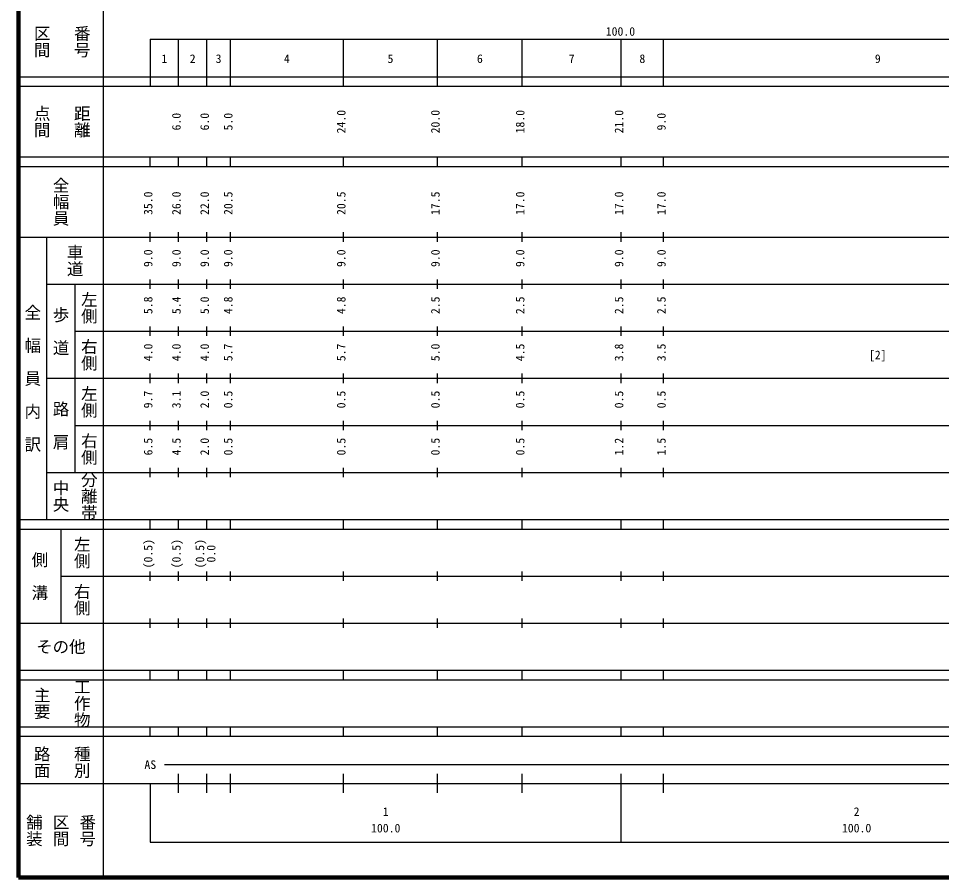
# Model space of a CAD drawing. Units: millimetres on the paper, enlarged 1000 times. Extents: x 40000 to 680000, y 20000 to 380000.
# Drawn here: x 40000 to 236040, y 20000 to 202409 of the extents above; entities that cross this region are included whole.
import ezdxf
from ezdxf.enums import TextEntityAlignment as Align

# ---------------------------------------------------------------- set-up
doc = ezdxf.new("R2010")
doc.units = ezdxf.units.MM
doc.header["$LTSCALE"] = 1000
doc.layers.add('M-TTL', color=2, linetype='Continuous', lineweight=140)
doc.layers.add('M-TTL-BAND', color=7, linetype='Continuous', lineweight=25)
doc.styles.add('@ＭＳ ゴシック', font='')
doc.styles.add('ＭＳ ゴシック', font='')
doc.styles.get('@ＭＳ ゴシック').set_extended_font_data('@MS Gothic')
doc.styles.get('ＭＳ ゴシック').set_extended_font_data('MS Gothic')

msp = doc.modelspace()

# ---------------------------------------------------------------- linework, layer by layer
at = {"layer": 'M-TTL'}
for p, q in [((40000, 380000), (40000, 20000)), ((40000, 20000), (680000, 20000))]:
    msp.add_line(p, q, dxfattribs=at)
at = {"layer": 'M-TTL-BAND'}
for p, q in [((58000, 370000), (58000, 20000)), ((68000, 198000), (579000, 198000)), ((68000, 198000), (68000, 188000)), ((74000, 188000), (74000, 198000)), ((80000, 188000), (80000, 198000)), ((85000, 188000), (85000, 198000)), ((109000, 188000), (109000, 198000)), ((129000, 188000), (129000, 198000)), ((147000, 188000), (147000, 198000)), ((168000, 188000), (168000, 198000)), ((177000, 188000), (177000, 198000)), ((40000, 190000), (579000, 190000)), ((40000, 188000), (579000, 188000)), ((40000, 173000), (579000, 173000)), ((68000, 171000), (68000, 173000)), ((74000, 171000), (74000, 173000)), ((80000, 171000), (80000, 173000)), ((85000, 171000), (85000, 173000)), ((109000, 171000), (109000, 173000)), ((129000, 171000), (129000, 173000)), ((147000, 171000), (147000, 173000)), ((168000, 171000), (168000, 173000)), ((177000, 171000), (177000, 173000)), ((40000, 171000), (579000, 171000)), ((68000, 155000), (68000, 157000)), ((74000, 155000), (74000, 157000)), ((80000, 155000), (80000, 157000)), ((85000, 155000), (85000, 157000)), ((109000, 155000), (109000, 157000)), ((129000, 155000), (129000, 157000)), ((147000, 155000), (147000, 157000)), ((168000, 155000), (168000, 157000)), ((177000, 155000), (177000, 157000)), ((40000, 156000), (579000, 156000)), ((46000, 96000), (46000, 156000)), ((46000, 146000), (579000, 146000)), ((52000, 146000), (52000, 106000)), ((68000, 145000), (68000, 147000)), ((74000, 145000), (74000, 147000)), ((80000, 145000), (80000, 147000)), ((85000, 145000), (85000, 147000)), ((109000, 145000), (109000, 147000)), ((129000, 145000), (129000, 147000)), ((147000, 145000), (147000, 147000)), ((168000, 145000), (168000, 147000)), ((177000, 145000), (177000, 147000)), ((52000, 136000), (579000, 136000)), ((68000, 135000), (68000, 137000)), ((74000, 135000), (74000, 137000)), ((80000, 135000), (80000, 137000)), ((85000, 135000), (85000, 137000)), ((109000, 135000), (109000, 137000)), ((129000, 135000), (129000, 137000)), ((147000, 135000), (147000, 137000)), ((168000, 135000), (168000, 137000)), ((177000, 135000), (177000, 137000)), ((46000, 126000), (579000, 126000)), ((68000, 125000), (68000, 127000)), ((74000, 125000), (74000, 127000)), ((80000, 125000), (80000, 127000)), ((85000, 125000), (85000, 127000)), ((109000, 125000), (109000, 127000)), ((129000, 125000), (129000, 127000)), ((147000, 125000), (147000, 127000)), ((168000, 125000), (168000, 127000)), ((177000, 125000), (177000, 127000)), ((52000, 116000), (579000, 116000)), ((68000, 115000), (68000, 117000)), ((74000, 115000), (74000, 117000)), ((80000, 115000), (80000, 117000)), ((85000, 115000), (85000, 117000)), ((109000, 115000), (109000, 117000)), ((129000, 115000), (129000, 117000)), ((147000, 115000), (147000, 117000)), ((168000, 115000), (168000, 117000)), ((177000, 115000), (177000, 117000)), ((46000, 106000), (579000, 106000)), ((68000, 105000), (68000, 107000)), ((74000, 105000), (74000, 107000)), ((80000, 105000), (80000, 107000)), ((85000, 105000), (85000, 107000)), ((109000, 105000), (109000, 107000)), ((129000, 105000), (129000, 107000)), ((147000, 105000), (147000, 107000)), ((168000, 105000), (168000, 107000)), ((177000, 105000), (177000, 107000)), ((40000, 96000), (579000, 96000)), ((68000, 94000), (68000, 96000)), ((74000, 94000), (74000, 96000)), ((80000, 94000), (80000, 96000)), ((85000, 94000), (85000, 96000)), ((109000, 94000), (109000, 96000)), ((129000, 94000), (129000, 96000)), ((147000, 94000), (147000, 96000)), ((168000, 94000), (168000, 96000)), ((177000, 94000), (177000, 96000)), ((40000, 94000), (579000, 94000)), ((49000, 94000), (49000, 74000)), ((68000, 83000), (68000, 85000)), ((74000, 83000), (74000, 85000)), ((80000, 83000), (80000, 85000)), ((85000, 83000), (85000, 85000)), ((109000, 83000), (109000, 85000)), ((129000, 83000), (129000, 85000)), ((147000, 83000), (147000, 85000)), ((168000, 83000), (168000, 85000)), ((177000, 83000), (177000, 85000)), ((49000, 84000), (579000, 84000)), ((68000, 73000), (68000, 75000)), ((74000, 73000), (74000, 75000)), ((80000, 73000), (80000, 75000)), ((85000, 73000), (85000, 75000)), ((109000, 73000), (109000, 75000)), ((129000, 73000), (129000, 75000)), ((147000, 73000), (147000, 75000)), ((168000, 73000), (168000, 75000)), ((177000, 73000), (177000, 75000)), ((40000, 74000), (579000, 74000)), ((40000, 64000), (579000, 64000)), ((68000, 62000), (68000, 64000)), ((74000, 62000), (74000, 64000)), ((80000, 62000), (80000, 64000)), ((85000, 62000), (85000, 64000)), ((109000, 62000), (109000, 64000)), ((129000, 62000), (129000, 64000)), ((147000, 62000), (147000, 64000)), ((168000, 62000), (168000, 64000)), ((177000, 62000), (177000, 64000)), ((40000, 62000), (579000, 62000)), ((40000, 52000), (579000, 52000)), ((68000, 50000), (68000, 52000)), ((74000, 50000), (74000, 52000)), ((80000, 50000), (80000, 52000)), ((85000, 50000), (85000, 52000)), ((109000, 50000), (109000, 52000)), ((129000, 50000), (129000, 52000)), ((147000, 50000), (147000, 52000)), ((168000, 50000), (168000, 52000)), ((177000, 50000), (177000, 52000)), ((40000, 50000), (579000, 50000)), ((71000, 44000), (371000, 44000)), ((74000, 38000), (74000, 42000)), ((80000, 38000), (80000, 42000)), ((85000, 38000), (85000, 42000)), ((109000, 38000), (109000, 42000)), ((129000, 38000), (129000, 42000)), ((147000, 38000), (147000, 42000)), ((168000, 27500), (168000, 42000)), ((177000, 38000), (177000, 42000)), ((40000, 40000), (579000, 40000)), ((68000, 40000), (68000, 27500)), ((68000, 27500), (579000, 27500))]:
    msp.add_line(p, q, dxfattribs=at)

# ---------------------------------------------------------------- texts
at = {"layer": 'M-TTL-BAND', "style": '@ＭＳ ゴシック'}
for s, p in [('区間', (45000, 197500)), ('番号', (53500, 197500)), ('点間', (45000, 180500)), ('距離', (53500, 180500)), ('全幅員', (49000, 163500)), ('車道', (52000, 151000)), ('左側', (55000, 141000)), ('全\u3000幅\u3000員\u3000内\u3000訳', (43000, 126000)), ('歩\u3000道', (49000, 136000)), ('右側', (55000, 131000)), ('左側', (55000, 121000)), ('路\u3000肩', (49000, 116000)), ('右側', (55000, 111000)), ('分離帯', (55000, 101000)), ('中央', (49000, 101000)), ('左側', (53500, 89000)), ('側\u3000溝', (44500, 84000)), ('右側', (53500, 79000)), ('工作物', (53500, 57000)), ('主要', (45000, 57000)), ('路面', (45000, 44500)), ('種別', (53500, 44500)), ('舗装', (43333, 30000)), ('区間', (49000, 30000)), ('番号', (54667, 30000))]:
    msp.add_text(s, height=2566, rotation=270, dxfattribs=at).set_placement(p, align=Align.MIDDLE_CENTER)
at = {"layer": 'M-TTL-BAND', "style": 'ＭＳ ゴシック'}
for s, p in [('100.0', (167844, 198195)), ('1', (71000, 192405)), ('2', (77000, 192405)), ('3', (82500, 192405)), ('4', (97000, 192405)), ('5', (119000, 192405)), ('6', (138000, 192405)), ('7', (157500, 192405)), ('8', (172500, 192405)), ('9', (222500, 192405)), ('[2]', (222500, 129500)), ('AS', (68000, 42500)), ('1', (118000, 32523)), ('2', (218000, 32523)), ('100.0', (118000, 29033)), ('100.0', (218000, 29033))]:
    msp.add_text(s, height=1833, dxfattribs=at).set_placement(p, align=Align.BOTTOM_CENTER)
for s, p in [('24.0', (110000, 180500)), ('20.0', (130000, 180500)), ('18.0', (148000, 180500)), ('21.0', (169000, 180500)), ('6.0', (75000, 180500)), ('6.0', (81000, 180500)), ('5.0', (86000, 180500)), ('9.0', (178000, 180500)), ('35.0', (69000, 163174)), ('26.0', (75000, 163174)), ('22.0', (81000, 163174)), ('20.5', (86000, 163174)), ('20.5', (110000, 163174)), ('17.5', (130000, 163174)), ('17.0', (148000, 163174)), ('17.0', (169000, 163174)), ('17.0', (178000, 163174)), ('9.0', (69000, 151500)), ('9.0', (75000, 151500)), ('9.0', (81000, 151500)), ('9.0', (86000, 151500)), ('9.0', (110000, 151500)), ('9.0', (130000, 151500)), ('9.0', (148000, 151500)), ('9.0', (169000, 151500)), ('9.0', (178000, 151500)), ('5.8', (69000, 141500)), ('5.4', (75000, 141500)), ('5.0', (81000, 141500)), ('4.8', (86000, 141500)), ('4.8', (110000, 141500)), ('2.5', (130000, 141500)), ('2.5', (148000, 141500)), ('2.5', (169000, 141500)), ('2.5', (178000, 141500)), ('4.0', (69000, 131500)), ('4.0', (75000, 131500)), ('4.0', (81000, 131500)), ('5.7', (86000, 131500)), ('5.7', (110000, 131500)), ('5.0', (130000, 131500)), ('4.5', (148000, 131500)), ('3.8', (169000, 131500)), ('3.5', (178000, 131500)), ('9.7', (69000, 121500)), ('3.1', (75000, 121500)), ('2.0', (81000, 121500)), ('0.5', (86000, 121500)), ('0.5', (110000, 121500)), ('0.5', (130000, 121500)), ('0.5', (148000, 121500)), ('0.5', (169000, 121500)), ('0.5', (178000, 121500)), ('6.5', (69000, 111500)), ('4.5', (75000, 111500)), ('2.0', (81000, 111500)), ('0.5', (86000, 111500)), ('0.5', (110000, 111500)), ('0.5', (130000, 111500)), ('0.5', (148000, 111500)), ('1.2', (169000, 111500)), ('1.5', (178000, 111500)), ('(0.5)', (69000, 88764)), ('(0.5)', (75000, 88764)), ('(0.5)', (80000, 88764)), ('0.0', (82370, 88764))]:
    msp.add_text(s, height=1833, rotation=90, dxfattribs=at).set_placement(p, align=Align.BOTTOM_CENTER)
msp.add_text('その他', height=2566, dxfattribs=at).set_placement((49000, 69000), align=Align.MIDDLE_CENTER)

doc.saveas('drawing.dxf')
